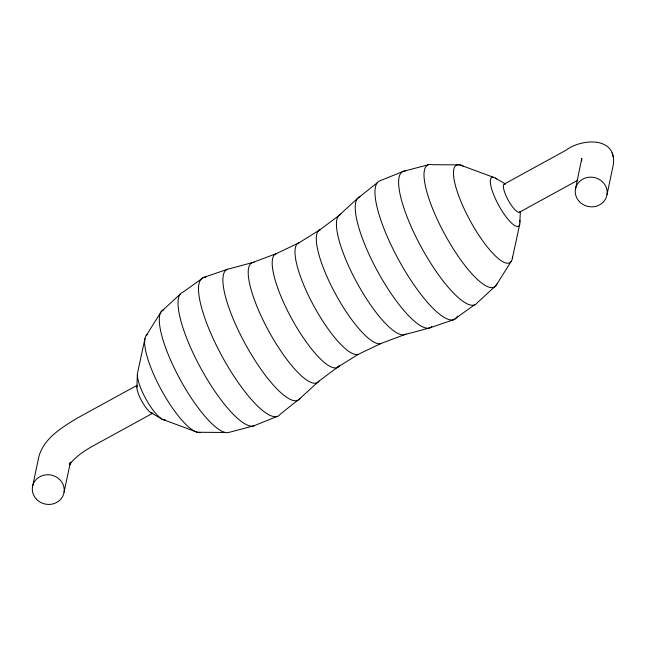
<?xml version="1.0" encoding="UTF-8"?>
<svg xmlns="http://www.w3.org/2000/svg" width="646" height="646" viewBox="0 0 646 646"><rect width="100%" height="100%" fill="white"/><g stroke="black" fill="none" stroke-linecap="round" stroke-linejoin="round"><path stroke-width="0.97" d="M136.855 387.398L137.372 375.148M519.893 222.006L520.329 211.638M581.634 161.048L581.796 158.399L575.4 189.431M32.453 487.011L38.841 456.706C43.783 438.513 61.548 427.684 76.656 418.43L137.017 385.355M64.075 492.147L70.398 462.148L69.493 464.813M607.03 194.567L613.409 164.262C616.631 135.999 581.101 138.51 565.621 150.445L504.389 184.005M144.954 338.609L137.533 372.992A27.794 7.276 61.3 0 0 147.466 401.715A27.794 7.276 61.3 0 0 165.182 419.819M512.318 258.545L519.731 224.162M146.166 335.654L161.201 311.679L180.105 294.237M511.107 261.501L496.063 285.475L477.168 302.917A75.752 19.816 61.3 0 1 421.2 247.022A75.752 19.816 61.3 0 1 405.3 171.02M69.905 464.111L70.995 462.528L69.711 464.191C75.711 456.762 83.714 451.215 91.95 446.539L152.884 413.149A16.021 4.191 61.3 0 1 141.975 401.505A16.021 4.191 61.3 0 1 137.299 385.307M205.872 277.191A78.739 20.599 61.3 0 0 221.659 355.575A78.739 20.599 61.3 0 0 280.154 414.272L300.01 398.445L318.979 381.124L339.207 365.943A64.632 16.909 61.3 0 1 292.824 320.723A64.632 16.909 61.3 0 1 276.343 253.636L299.05 242.775L320.456 229.459A64.632 16.909 61.3 0 0 334.24 291.596A64.632 16.909 61.3 0 0 380.922 343.51L404.671 334.62L429.598 327.926L453.694 319.697L474.358 304.969M377.111 182.883L357.262 198.71L338.294 216.03L318.058 231.211M336.808 367.695L358.215 354.379L380.922 343.51M519.376 212.276L577.653 180.339M163.785 309.789A69.493 18.177 61.3 0 0 178.595 376.602A69.493 18.177 61.3 0 0 228.797 432.432L253.781 425.859L277.239 416.412M276.343 253.636L252.594 262.534L227.675 269.229L203.571 277.457L182.915 292.186A75.752 19.816 61.3 0 0 199.065 365.006A75.752 19.816 61.3 0 0 253.781 425.859M428.468 164.722L403.492 171.295L380.034 180.743A78.739 20.599 61.3 0 0 401.457 264.86A78.739 20.599 61.3 0 0 457.449 316.128M225.236 432.457L197.385 432.271L163.753 419.827M493.52 177.327L459.887 164.875L432.037 164.698A69.493 18.177 61.3 0 0 444.723 234.199A69.493 18.177 61.3 0 0 496.96 283.852M495.296 178.062L505.39 183.932M151.035 412.729L161.976 419.092M613.369 157.115L612.02 152.836M300.01 398.445A74.371 19.453 61.3 0 1 246.635 346.418A74.371 19.453 61.3 0 1 227.675 269.229M318.979 381.124A68.25 17.854 61.3 0 1 268.55 330.768A68.25 17.854 61.3 0 1 254.233 262.292M358.215 354.379A63.243 16.546 61.3 0 1 312.535 303.572A63.243 16.546 61.3 0 1 299.05 242.775M200.236 432.255A55.596 14.543 61.3 0 1 160.838 389.013A55.596 14.543 61.3 0 1 147.45 334.483M512.553 256.979A55.596 14.543 61.3 0 1 469.795 220.052A55.596 14.543 61.3 0 1 463.44 166.353M519.747 220.221A27.794 7.276 61.3 0 1 509.419 220.908A27.794 7.276 61.3 0 1 491.776 189.383A27.794 7.276 61.3 0 1 496.653 178.958M431.77 326.593A74.371 19.453 61.3 0 1 378.193 272.467A74.371 19.453 61.3 0 1 360.024 196.691M406.068 333.917A68.25 17.854 61.3 0 1 356.786 282.415A68.25 17.854 61.3 0 1 340.822 214.181M519.973 211.848A16.021 4.191 61.3 0 1 507.804 199.404A16.021 4.191 61.3 0 1 505.212 183.997M579.325 201.552A16.021 14.793 11.9 0 0 606.392 197.07A16.021 14.793 11.9 0 0 587.925 177.384A16.021 14.793 11.9 0 0 579.325 201.552M36.37 499.132A16.021 14.793 11.9 0 0 63.445 494.65A16.021 14.793 11.9 0 0 44.97 474.963A16.021 14.793 11.9 0 0 36.37 499.132"/></g></svg>
